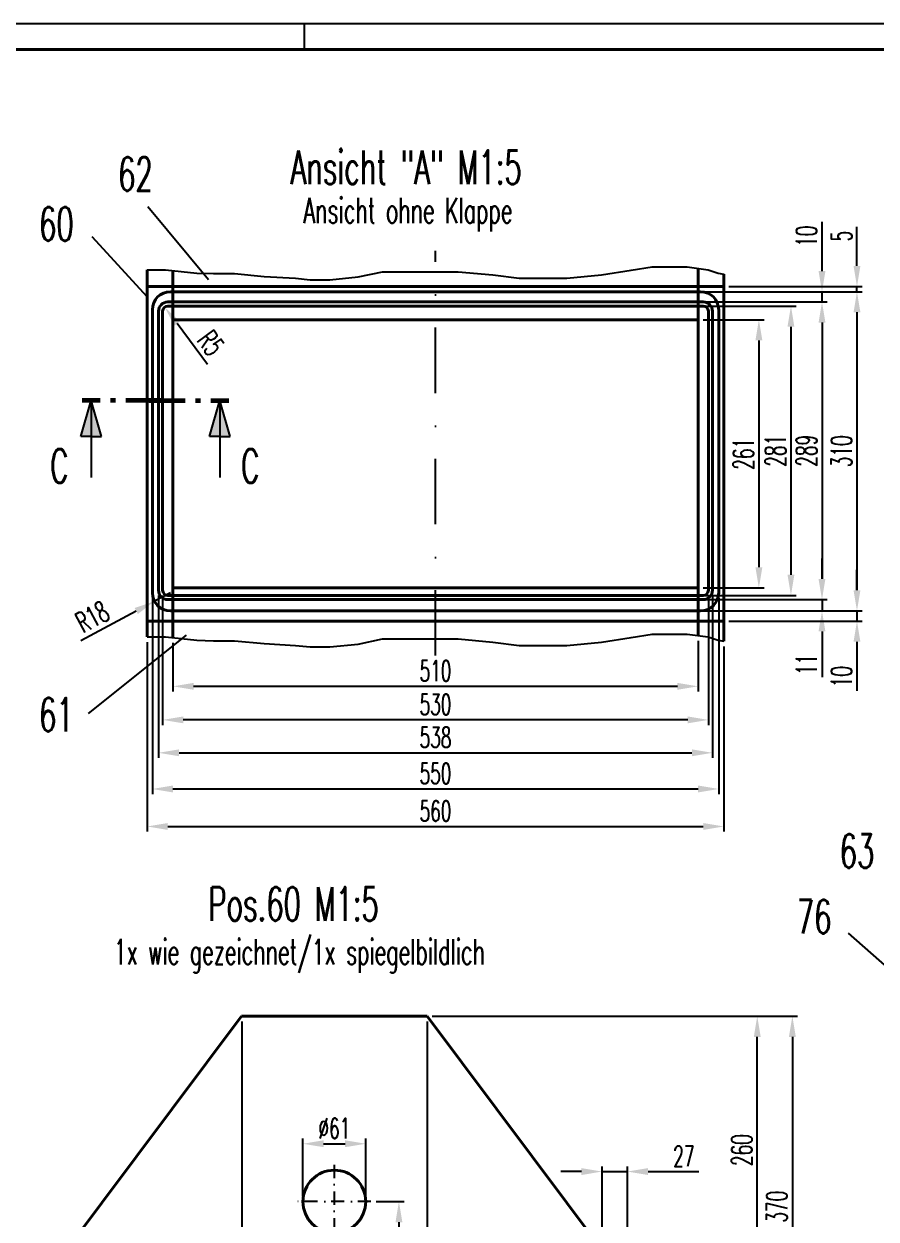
# Model space of a CAD drawing. Extents: x -1561 to -720, y 5788 to 6382.
# Drawn here: x -1205.8 to -1040.3, y 6144.7 to 6376.8 of the extents above; entities that cross this region are included whole.
import ezdxf

# ---------------------------------------------------------------- set-up
doc = ezdxf.new("R2010")
doc.units = 0
doc.linetypes.add('STRICHPUNKT', pattern=[25.4, 12.7, -6.35, 0, -6.35])
doc.layers.get('Defpoints').update_dxf_attribs({"linetype": 'CONTINUOUS'})
for name, color, linetype, lineweight in [('ACHSE', 150, 'STRICHPUNKT', 25), ('BEM', 6, 'CONTINUOUS', 25), ('SCHNITT', 1, 'STRICHPUNKT', 60), ('TEXT_5', 7, 'CONTINUOUS', 40), ('TEXT_7', 1, 'CONTINUOUS', 60), ('VOLL_03', 6, 'CONTINUOUS', 25), ('VOLL_05', 7, 'CONTINUOUS', 40)]:
    doc.layers.add(name, color=color, linetype=linetype, lineweight=lineweight)
doc.layers.add('UMRISS05', color=3, linetype='CONTINUOUS')
doc.styles.add('ROMANS', font='romans.shx', dxfattribs={"width": 0.6, "height": 80})
doc.styles.get("Standard").update_dxf_attribs({"font": 'romans.shx', "width": 0.6})
doc.dimstyles.get("Standard").update_dxf_attribs({"dimtxt": 4, "dimasz": 4, "dimexe": 1, "dimexo": 1, "dimgap": 1, "dimtad": 1, "dimdsep": 46, "dimtxsty": 'Standard', "dimcen": 0, "dimclrd": 256, "dimclre": 256, "dimclrt": 256, "dimazin": 0, "dimtfac": 1, "dimtmove": 0, "dimatfit": 3, "dimfxl": 0, "dimtolj": 1, "dimtzin": 0, "dimarcsym": 0})

# ---------------------------------------------------------------- blocks, each defined once
blk = doc.blocks.new('*D59')
at = {"layer": 'BEM', "lineweight": -2}
for p, q in [((-1050.79, 6269.01), (-1050.79, 6273.01)), ((-1050.79, 6265.01), (-1050.79, 6262.81)), ((-1050.79, 6258.81), (-1050.79, 6249.95))]:
    blk.add_line(p, q, dxfattribs=at)
at = {"layer": 'BEM'}
for points in [[(-1051.46, 6269.01), (-1050.13, 6269.01), (-1050.79, 6265.01)], [(-1051.46, 6258.81), (-1050.13, 6258.81), (-1050.79, 6262.81)]]:
    blk.add_solid(points, dxfattribs=at)
at = {"layer": 'Defpoints', "color": 0}
for p in [(-1050.79, 6265.01), (-1050.79, 6262.81), (-1050.79, 6262.81)]:
    blk.add_point(p, dxfattribs=at)
at = {"layer": 'BEM', "insert": (-1053.79, 6252.38), "char_height": 4, "attachment_point": 5, "rotation": 90}
blk.add_mtext('\\A1;11', dxfattribs=at)
blk = doc.blocks.new('*D58')
at = {"layer": 'BEM', "lineweight": -2}
for p, q in [((-1050.79, 6328.81), (-1050.79, 6338.35)), ((-1060.83, 6324.81), (-1049.79, 6324.81)), ((-1050.79, 6322.81), (-1050.79, 6324.81)), ((-1060.83, 6322.81), (-1049.79, 6322.81)), ((-1050.79, 6318.81), (-1050.79, 6314.81))]:
    blk.add_line(p, q, dxfattribs=at)
at = {"layer": 'BEM'}
for points in [[(-1051.46, 6328.81), (-1050.13, 6328.81), (-1050.79, 6324.81)], [(-1051.46, 6318.81), (-1050.13, 6318.81), (-1050.79, 6322.81)]]:
    blk.add_solid(points, dxfattribs=at)
at = {"layer": 'Defpoints', "color": 0}
for p in [(-1061.83, 6324.81), (-1050.79, 6324.81), (-1061.83, 6322.81)]:
    blk.add_point(p, dxfattribs=at)
at = {"layer": 'BEM', "insert": (-1053.79, 6335.58), "char_height": 4, "attachment_point": 5, "rotation": 90}
blk.add_mtext('\\A1;10', dxfattribs=at)
blk = doc.blocks.new('*D57')
at = {"layer": 'BEM', "lineweight": -2}
for p, q in [((-1151.61, 6149.06), (-1151.61, 6160.29)), ((-1139.41, 6149.06), (-1139.41, 6160.29)), ((-1147.61, 6159.29), (-1143.41, 6159.29))]:
    blk.add_line(p, q, dxfattribs=at)
at = {"layer": 'BEM'}
for points in [[(-1147.61, 6159.96), (-1147.61, 6158.63), (-1151.61, 6159.29)], [(-1143.41, 6159.96), (-1143.41, 6158.63), (-1139.41, 6159.29)]]:
    blk.add_solid(points, dxfattribs=at)
at = {"layer": 'Defpoints', "color": 0}
for p in [(-1139.41, 6159.29), (-1151.61, 6148.06), (-1139.41, 6148.06)]:
    blk.add_point(p, dxfattribs=at)
at = {"layer": 'BEM', "insert": (-1145.51, 6162.29), "char_height": 4, "attachment_point": 5}
blk.add_mtext('\\A1;%%c61', dxfattribs=at)
blk = doc.blocks.new('*D56')
at = {"layer": 'BEM', "lineweight": -2}
for p, q in [((-1137.39, 6148.06), (-1131.97, 6148.06)), ((-1132.97, 6144.06), (-1132.97, 6114.06)), ((-1137.39, 6110.06), (-1131.97, 6110.06))]:
    blk.add_line(p, q, dxfattribs=at)
at = {"layer": 'BEM'}
for points in [[(-1133.63, 6144.06), (-1132.3, 6144.06), (-1132.97, 6148.06)], [(-1133.63, 6114.06), (-1132.3, 6114.06), (-1132.97, 6110.06)]]:
    blk.add_solid(points, dxfattribs=at)
at = {"layer": 'Defpoints', "color": 0}
for p in [(-1138.39, 6148.06), (-1138.39, 6110.06), (-1132.97, 6110.06)]:
    blk.add_point(p, dxfattribs=at)
at = {"layer": 'BEM', "insert": (-1135.97, 6129.06), "char_height": 4, "attachment_point": 5, "rotation": 90}
blk.add_mtext('\\A1;190', dxfattribs=at)
blk = doc.blocks.new('*D13')
at = {"layer": 'BEM', "lineweight": -2}
for p, q in [((-1177.36, 6266.31), (-1180.45, 6264.67)), ((-1194.72, 6257.07), (-1183.98, 6262.79))]:
    blk.add_line(p, q, dxfattribs=at)
at = {"layer": 'BEM'}
blk.add_solid([(-1184.29, 6263.38), (-1183.67, 6262.2), (-1180.45, 6264.67)], dxfattribs=at)
at = {"layer": 'Defpoints', "color": 0}
for p in [(-1180.45, 6264.67), (-1177.36, 6266.31)]:
    blk.add_point(p, dxfattribs=at)
at = {"layer": 'BEM', "insert": (-1192.53, 6261.64), "char_height": 4, "attachment_point": 5, "rotation": 28.0212}
blk.add_mtext('\\A1;R18', dxfattribs=at)
blk = doc.blocks.new('*D12')
at = {"layer": 'BEM', "lineweight": -2}
blk.add_line((-1170.15, 6310.69), (-1176.06, 6318.61), dxfattribs=at)
at = {"layer": 'BEM'}
blk.add_solid([(-1175.53, 6319.01), (-1176.6, 6318.21), (-1178.46, 6321.81)], dxfattribs=at)
at = {"layer": 'Defpoints', "color": 0}
for p in [(-1178.46, 6321.81), (-1177.86, 6321.01)]:
    blk.add_point(p, dxfattribs=at)
at = {"layer": 'BEM', "insert": (-1169.51, 6314.84), "char_height": 4, "attachment_point": 5, "rotation": 306.7516}
blk.add_mtext('\\A1;R5', dxfattribs=at)
blk = doc.blocks.new('*D10')
at = {"layer": 'BEM', "lineweight": -2}
for p, q in [((-1044, 6266.81), (-1044, 6270.81)), ((-1074.36, 6262.81), (-1043, 6262.81)), ((-1044, 6262.81), (-1044, 6260.81)), ((-1068.86, 6260.81), (-1043, 6260.81)), ((-1044, 6256.81), (-1044, 6247.27))]:
    blk.add_line(p, q, dxfattribs=at)
at = {"layer": 'BEM'}
for points in [[(-1044.66, 6266.81), (-1043.33, 6266.81), (-1044, 6262.81)], [(-1044.66, 6256.81), (-1043.33, 6256.81), (-1044, 6260.81)]]:
    blk.add_solid(points, dxfattribs=at)
at = {"layer": 'Defpoints', "color": 0}
for p in [(-1075.36, 6262.81), (-1044, 6262.81), (-1069.86, 6260.81)]:
    blk.add_point(p, dxfattribs=at)
at = {"layer": 'BEM', "insert": (-1047, 6250.04), "char_height": 4, "attachment_point": 5, "rotation": 90}
blk.add_mtext('\\A1;10', dxfattribs=at)
blk = doc.blocks.new('*D9')
at = {"layer": 'BEM', "lineweight": -2}
for p, q in [((-1044, 6329.81), (-1044, 6337.41)), ((-1074.36, 6324.81), (-1043, 6324.81)), ((-1068.86, 6325.81), (-1043, 6325.81)), ((-1044, 6324.81), (-1044, 6325.81)), ((-1044, 6320.81), (-1044, 6316.81))]:
    blk.add_line(p, q, dxfattribs=at)
at = {"layer": 'BEM'}
for points in [[(-1044.66, 6329.81), (-1043.33, 6329.81), (-1044, 6325.81)], [(-1044.66, 6320.81), (-1043.33, 6320.81), (-1044, 6324.81)]]:
    blk.add_solid(points, dxfattribs=at)
at = {"layer": 'Defpoints', "color": 0}
for p in [(-1075.36, 6324.81), (-1069.86, 6325.81), (-1044, 6324.81)]:
    blk.add_point(p, dxfattribs=at)
at = {"layer": 'BEM', "insert": (-1047, 6335.61), "char_height": 4, "attachment_point": 5, "rotation": 90}
blk.add_mtext('\\A1;5', dxfattribs=at)
blk = doc.blocks.new('*D8')
at = {"layer": 'BEM', "lineweight": -2}
for p, q in [((-1181.86, 6256.74), (-1181.86, 6219.93)), ((-1069.86, 6255.91), (-1069.86, 6219.93)), ((-1177.86, 6220.93), (-1073.86, 6220.93))]:
    blk.add_line(p, q, dxfattribs=at)
at = {"layer": 'BEM'}
for points in [[(-1177.86, 6221.59), (-1177.86, 6220.26), (-1181.86, 6220.93)], [(-1073.86, 6221.59), (-1073.86, 6220.26), (-1069.86, 6220.93)]]:
    blk.add_solid(points, dxfattribs=at)
at = {"layer": 'Defpoints', "color": 0}
for p in [(-1181.86, 6257.74), (-1069.86, 6256.91), (-1069.86, 6220.93)]:
    blk.add_point(p, dxfattribs=at)
at = {"layer": 'BEM', "insert": (-1125.86, 6223.93), "char_height": 4, "attachment_point": 5}
blk.add_mtext('\\A1;560', dxfattribs=at)
blk = doc.blocks.new('*D7')
at = {"layer": 'BEM', "lineweight": -2}
for p, q in [((-1074.36, 6324.81), (-1043, 6324.81)), ((-1044, 6320.81), (-1044, 6266.81)), ((-1074.36, 6262.81), (-1043, 6262.81))]:
    blk.add_line(p, q, dxfattribs=at)
at = {"layer": 'BEM'}
for points in [[(-1044.66, 6320.81), (-1043.33, 6320.81), (-1044, 6324.81)], [(-1044.66, 6266.81), (-1043.33, 6266.81), (-1044, 6262.81)]]:
    blk.add_solid(points, dxfattribs=at)
at = {"layer": 'Defpoints', "color": 0}
for p in [(-1075.36, 6324.81), (-1075.36, 6262.81), (-1044, 6262.81)]:
    blk.add_point(p, dxfattribs=at)
at = {"layer": 'BEM', "insert": (-1047, 6293.81), "char_height": 4, "attachment_point": 5, "rotation": 90}
blk.add_mtext('\\A1;310', dxfattribs=at)
blk = doc.blocks.new('*D6')
at = {"layer": 'BEM', "lineweight": -2}
for p, q in [((-1180.86, 6265.31), (-1180.86, 6227.21)), ((-1070.86, 6265.31), (-1070.86, 6227.21)), ((-1176.86, 6228.21), (-1074.86, 6228.21))]:
    blk.add_line(p, q, dxfattribs=at)
at = {"layer": 'BEM'}
for points in [[(-1176.86, 6228.88), (-1176.86, 6227.54), (-1180.86, 6228.21)], [(-1074.86, 6228.88), (-1074.86, 6227.54), (-1070.86, 6228.21)]]:
    blk.add_solid(points, dxfattribs=at)
at = {"layer": 'Defpoints', "color": 0}
for p in [(-1180.86, 6266.31), (-1070.86, 6266.31), (-1070.86, 6228.21)]:
    blk.add_point(p, dxfattribs=at)
at = {"layer": 'BEM', "insert": (-1125.86, 6231.21), "char_height": 4, "attachment_point": 5}
blk.add_mtext('\\A1;550', dxfattribs=at)
blk = doc.blocks.new('*D5')
at = {"layer": 'BEM', "lineweight": -2}
for p, q in [((-1073.86, 6322.81), (-1049.79, 6322.81)), ((-1050.79, 6318.81), (-1050.79, 6269.01)), ((-1073.86, 6265.01), (-1049.79, 6265.01))]:
    blk.add_line(p, q, dxfattribs=at)
at = {"layer": 'BEM'}
for points in [[(-1051.46, 6318.81), (-1050.13, 6318.81), (-1050.79, 6322.81)], [(-1051.46, 6269.01), (-1050.13, 6269.01), (-1050.79, 6265.01)]]:
    blk.add_solid(points, dxfattribs=at)
at = {"layer": 'Defpoints', "color": 0}
for p in [(-1074.86, 6322.81), (-1074.86, 6265.01), (-1050.79, 6265.01)]:
    blk.add_point(p, dxfattribs=at)
at = {"layer": 'BEM', "insert": (-1053.79, 6293.91), "char_height": 4, "attachment_point": 5, "rotation": 90}
blk.add_mtext('\\A1;289', dxfattribs=at)
blk = doc.blocks.new('*D4')
at = {"layer": 'BEM', "lineweight": -2}
for p, q in [((-1073.86, 6322.01), (-1055.82, 6322.01)), ((-1056.82, 6318.01), (-1056.82, 6269.81)), ((-1073.86, 6265.81), (-1055.82, 6265.81))]:
    blk.add_line(p, q, dxfattribs=at)
at = {"layer": 'BEM'}
for points in [[(-1057.49, 6318.01), (-1056.16, 6318.01), (-1056.82, 6322.01)], [(-1057.49, 6269.81), (-1056.16, 6269.81), (-1056.82, 6265.81)]]:
    blk.add_solid(points, dxfattribs=at)
at = {"layer": 'Defpoints', "color": 0}
for p in [(-1074.86, 6322.01), (-1074.86, 6265.81), (-1056.82, 6265.81)]:
    blk.add_point(p, dxfattribs=at)
at = {"layer": 'BEM', "insert": (-1059.82, 6293.91), "char_height": 4, "attachment_point": 5, "rotation": 90}
blk.add_mtext('\\A1;281', dxfattribs=at)
blk = doc.blocks.new('*D3')
at = {"layer": 'BEM', "lineweight": -2}
for p, q in [((-1073.86, 6319.36), (-1062.05, 6319.36)), ((-1063.05, 6315.36), (-1063.05, 6271.28)), ((-1073.86, 6267.28), (-1062.05, 6267.28))]:
    blk.add_line(p, q, dxfattribs=at)
at = {"layer": 'BEM'}
for points in [[(-1063.72, 6315.36), (-1062.38, 6315.36), (-1063.05, 6319.36)], [(-1063.72, 6271.28), (-1062.38, 6271.28), (-1063.05, 6267.28)]]:
    blk.add_solid(points, dxfattribs=at)
at = {"layer": 'Defpoints', "color": 0}
for p in [(-1074.86, 6319.36), (-1074.86, 6267.28), (-1063.05, 6267.28)]:
    blk.add_point(p, dxfattribs=at)
at = {"layer": 'BEM', "insert": (-1066.05, 6293.32), "char_height": 4, "attachment_point": 5, "rotation": 90}
blk.add_mtext('\\A1;261', dxfattribs=at)
blk = doc.blocks.new('*D2')
at = {"layer": 'BEM', "lineweight": -2}
for p, q in [((-1179.66, 6265.81), (-1179.66, 6234.24)), ((-1072.06, 6265.81), (-1072.06, 6234.24)), ((-1175.66, 6235.24), (-1076.06, 6235.24))]:
    blk.add_line(p, q, dxfattribs=at)
at = {"layer": 'BEM'}
for points in [[(-1175.66, 6235.9), (-1175.66, 6234.57), (-1179.66, 6235.24)], [(-1076.06, 6235.9), (-1076.06, 6234.57), (-1072.06, 6235.24)]]:
    blk.add_solid(points, dxfattribs=at)
at = {"layer": 'Defpoints', "color": 0}
for p in [(-1179.66, 6266.81), (-1072.06, 6266.81), (-1072.06, 6235.24)]:
    blk.add_point(p, dxfattribs=at)
at = {"layer": 'BEM', "insert": (-1125.86, 6238.24), "char_height": 4, "attachment_point": 5}
blk.add_mtext('\\A1;538', dxfattribs=at)
blk = doc.blocks.new('*D1')
at = {"layer": 'BEM', "lineweight": -2}
for p, q in [((-1178.86, 6265.81), (-1178.86, 6240.63)), ((-1072.86, 6265.81), (-1072.86, 6240.63)), ((-1076.86, 6241.63), (-1174.86, 6241.63))]:
    blk.add_line(p, q, dxfattribs=at)
at = {"layer": 'BEM'}
for points in [[(-1174.86, 6242.3), (-1174.86, 6240.97), (-1178.86, 6241.63)], [(-1076.86, 6242.3), (-1076.86, 6240.97), (-1072.86, 6241.63)]]:
    blk.add_solid(points, dxfattribs=at)
at = {"layer": 'Defpoints', "color": 0}
for p in [(-1178.86, 6266.81), (-1072.86, 6266.81), (-1178.86, 6241.63)]:
    blk.add_point(p, dxfattribs=at)
at = {"layer": 'BEM', "insert": (-1125.86, 6244.63), "char_height": 4, "attachment_point": 5}
blk.add_mtext('\\A1;530', dxfattribs=at)
blk = doc.blocks.new('*D0')
at = {"layer": 'BEM', "lineweight": -2}
for p, q in [((-1176.86, 6256.59), (-1176.86, 6247.15)), ((-1074.86, 6257), (-1074.86, 6247.15)), ((-1172.86, 6248.15), (-1078.86, 6248.15))]:
    blk.add_line(p, q, dxfattribs=at)
at = {"layer": 'BEM'}
for points in [[(-1172.86, 6248.81), (-1172.86, 6247.48), (-1176.86, 6248.15)], [(-1078.86, 6248.81), (-1078.86, 6247.48), (-1074.86, 6248.15)]]:
    blk.add_solid(points, dxfattribs=at)
at = {"layer": 'Defpoints', "color": 0}
for p in [(-1176.86, 6257.59), (-1074.86, 6258), (-1074.86, 6248.15)]:
    blk.add_point(p, dxfattribs=at)
at = {"layer": 'BEM', "insert": (-1125.86, 6251.15), "char_height": 4, "attachment_point": 5}
blk.add_mtext('\\A1;510', dxfattribs=at)
blk = doc.blocks.new('*D143')
at = {"layer": 'BEM', "lineweight": -2}
for p, q in [((-1126.51, 6184.06), (-1062.37, 6184.06)), ((-1063.37, 6136.06), (-1063.37, 6180.06)), ((-1087.51, 6132.06), (-1062.37, 6132.06))]:
    blk.add_line(p, q, dxfattribs=at)
at = {"layer": 'BEM'}
for points in [[(-1064.03, 6180.06), (-1062.7, 6180.06), (-1063.37, 6184.06)], [(-1064.03, 6136.06), (-1062.7, 6136.06), (-1063.37, 6132.06)]]:
    blk.add_solid(points, dxfattribs=at)
at = {"layer": 'Defpoints', "color": 0}
for p in [(-1127.51, 6184.06), (-1063.37, 6184.06), (-1088.51, 6132.06)]:
    blk.add_point(p, dxfattribs=at)
at = {"layer": 'BEM', "insert": (-1066.37, 6158.06), "char_height": 4, "attachment_point": 5, "rotation": 90}
blk.add_mtext('\\A1;260', dxfattribs=at)
blk = doc.blocks.new('*D141')
at = {"layer": 'BEM', "lineweight": -2}
for p, q in [((-1163.51, 6183.06), (-1163.51, 6102.69)), ((-1202.51, 6109.06), (-1202.51, 6102.69)), ((-1198.51, 6103.69), (-1167.51, 6103.69))]:
    blk.add_line(p, q, dxfattribs=at)
at = {"layer": 'BEM'}
for points in [[(-1198.51, 6104.35), (-1198.51, 6103.02), (-1202.51, 6103.69)], [(-1167.51, 6104.35), (-1167.51, 6103.02), (-1163.51, 6103.69)]]:
    blk.add_solid(points, dxfattribs=at)
at = {"layer": 'Defpoints', "color": 0}
for p in [(-1163.51, 6184.06), (-1202.51, 6110.06), (-1163.51, 6103.69)]:
    blk.add_point(p, dxfattribs=at)
at = {"layer": 'BEM', "insert": (-1183.01, 6106.69), "char_height": 4, "attachment_point": 5}
blk.add_mtext('\\A1;195', dxfattribs=at)
blk = doc.blocks.new('*D140')
at = {"layer": 'BEM', "lineweight": -2}
for p, q in [((-1127.51, 6183.06), (-1127.51, 6094.93)), ((-1093.51, 6109.06), (-1093.51, 6094.93)), ((-1097.51, 6095.93), (-1123.51, 6095.93))]:
    blk.add_line(p, q, dxfattribs=at)
at = {"layer": 'BEM'}
for points in [[(-1123.51, 6096.59), (-1123.51, 6095.26), (-1127.51, 6095.93)], [(-1097.51, 6096.59), (-1097.51, 6095.26), (-1093.51, 6095.93)]]:
    blk.add_solid(points, dxfattribs=at)
at = {"layer": 'Defpoints', "color": 0}
for p in [(-1127.51, 6184.06), (-1093.51, 6110.06), (-1127.51, 6095.93)]:
    blk.add_point(p, dxfattribs=at)
at = {"layer": 'BEM', "insert": (-1110.51, 6098.93), "char_height": 4, "attachment_point": 5}
blk.add_mtext('\\A1;170', dxfattribs=at)
blk = doc.blocks.new('*D137')
at = {"layer": 'BEM', "lineweight": -2}
for p, q in [((-1093.51, 6129.46), (-1093.51, 6154.89)), ((-1088.58, 6133.16), (-1088.58, 6154.89)), ((-1097.51, 6153.89), (-1101.51, 6153.89)), ((-1093.51, 6153.89), (-1088.58, 6153.89)), ((-1084.58, 6153.89), (-1074.7, 6153.89))]:
    blk.add_line(p, q, dxfattribs=at)
at = {"layer": 'BEM'}
for points in [[(-1097.51, 6154.56), (-1097.51, 6153.22), (-1093.51, 6153.89)], [(-1084.58, 6154.56), (-1084.58, 6153.22), (-1088.58, 6153.89)]]:
    blk.add_solid(points, dxfattribs=at)
at = {"layer": 'Defpoints', "color": 0}
for p in [(-1088.58, 6153.89), (-1088.58, 6132.16), (-1093.51, 6128.46)]:
    blk.add_point(p, dxfattribs=at)
at = {"layer": 'BEM', "insert": (-1077.64, 6156.89), "char_height": 4, "attachment_point": 5}
blk.add_mtext('\\A1;27', dxfattribs=at)
blk = doc.blocks.new('*D136')
at = {"layer": 'BEM', "lineweight": -2}
for p, q in [((-1126.51, 6184.06), (-1055.55, 6184.06)), ((-1056.55, 6180.06), (-1056.55, 6114.06)), ((-1092.51, 6110.06), (-1055.55, 6110.06))]:
    blk.add_line(p, q, dxfattribs=at)
at = {"layer": 'BEM'}
for points in [[(-1057.22, 6180.06), (-1055.88, 6180.06), (-1056.55, 6184.06)], [(-1057.22, 6114.06), (-1055.88, 6114.06), (-1056.55, 6110.06)]]:
    blk.add_solid(points, dxfattribs=at)
at = {"layer": 'Defpoints', "color": 0}
for p in [(-1127.51, 6184.06), (-1093.51, 6110.06), (-1056.55, 6110.06)]:
    blk.add_point(p, dxfattribs=at)
at = {"layer": 'BEM', "insert": (-1059.55, 6147.06), "char_height": 4, "attachment_point": 5, "rotation": 90}
blk.add_mtext('\\A1;370', dxfattribs=at)

msp = doc.modelspace()

# ---------------------------------------------------------------- linework, layer by layer
at = {"layer": 'ACHSE'}
msp.add_line((-1125.8595, 6254.1292), (-1125.8595, 6332.7387), dxfattribs=at)
at = {"layer": 'ACHSE', "ltscale": 0.2}
for p, q in [((-1145.5127, 6155.1791), (-1145.5127, 6140.9404)), ((-1138.3933, 6148.0597), (-1152.6321, 6148.0597))]:
    msp.add_line(p, q, dxfattribs=at)
at = {"layer": 'BEM'}
for p, q in [((-1169.975, 6327.114), (-1181.7373, 6341.2846)), ((-1181.8181, 6323.7484), (-1192.5677, 6335.4903)), ((-1174.2917, 6258.0729), (-1193.3132, 6242.8726)), ((-1028.1346, 6184.7079), (-1045.6341, 6200.1787))]:
    msp.add_line(p, q, dxfattribs=at)
for points in [[(-1181.8595, 6329.0605), (-1178.3073, 6329.0605), (-1172.193, 6328.4217), (-1168.999, 6328.3305), (-1164.8924, 6328.3305), (-1159.1431, 6327.783), (-1153.0288, 6327.418), (-1150.1998, 6327.1443), (-1146.367, 6327.1443), (-1140.8915, 6327.6918), (-1136.1461, 6328.6955), (-1130.0318, 6328.6955), (-1126.199, 6328.6955), (-1121.4536, 6328.6955), (-1114.7005, 6328.0568), (-1109.59, 6327.418), (-1105.4834, 6327.418), (-1100.373, 6327.418), (-1093.6199, 6328.0568), (-1087.8706, 6328.9692), (-1083.764, 6329.6079), (-1080.57, 6329.6079), (-1077.0109, 6329.6079), (-1072.9043, 6329.0605), (-1070.9879, 6328.4217), (-1069.8595, 6328.2337)], [(-1181.8595, 6257.7405), (-1178.3073, 6257.7405), (-1172.193, 6257.1018), (-1168.999, 6257.0105), (-1164.8924, 6257.0105), (-1159.1431, 6256.4631), (-1153.0288, 6256.0981), (-1150.1998, 6255.8244), (-1146.367, 6255.8244), (-1140.8915, 6256.3718), (-1136.1461, 6257.3755), (-1130.0318, 6257.3755), (-1126.199, 6257.3755), (-1121.4536, 6257.3755), (-1114.7005, 6256.7368), (-1109.59, 6256.0981), (-1105.4834, 6256.0981), (-1100.373, 6256.0981), (-1093.6199, 6256.7368), (-1087.8706, 6257.6493), (-1083.764, 6258.288), (-1080.57, 6258.288), (-1077.0109, 6258.288), (-1072.9043, 6257.7405), (-1070.9879, 6257.1018), (-1069.8595, 6256.9137)]]:
    msp.add_lwpolyline(points, dxfattribs=at)
at = {"layer": 'SCHNITT'}
for p, q in [((-1191.0001, 6303.6981), (-1194.5001, 6303.6981)), ((-1188.0001, 6303.6981), (-1189.0001, 6303.6981)), ((-1179.0001, 6303.6981), (-1186.0001, 6303.6981)), ((-1181.4909, 6303.6981), (-1174.4909, 6303.6981)), ((-1172.4909, 6303.6981), (-1171.4909, 6303.6981)), ((-1169.4909, 6303.6981), (-1165.9909, 6303.6981))]:
    msp.add_line(p, q, dxfattribs=at)
at = {"layer": 'UMRISS05'}
for p, q in [((-1194.7501, 6296.6981), (-1192.7501, 6303.6981)), ((-1192.7501, 6303.6981), (-1192.7501, 6288.6981)), ((-1190.7501, 6296.6981), (-1192.7501, 6303.6981)), ((-1169.7409, 6296.6981), (-1167.7409, 6303.6981)), ((-1165.7409, 6296.6981), (-1167.7409, 6303.6981)), ((-1167.7409, 6303.6981), (-1167.7409, 6288.6981)), ((-1192.7501, 6296.6981), (-1194.7501, 6296.6981)), ((-1192.7501, 6296.6981), (-1190.7501, 6296.6981)), ((-1167.7409, 6296.6981), (-1169.7409, 6296.6981)), ((-1167.7409, 6296.6981), (-1165.7409, 6296.6981))]:
    msp.add_line(p, q, dxfattribs=at)
for points in [[(-1190.7501, 6296.6981), (-1194.7501, 6296.6981), (-1192.7501, 6303.6981)], [(-1169.7409, 6296.6981), (-1165.7409, 6296.6981), (-1167.7409, 6303.6981)]]:
    msp.add_solid(points, dxfattribs=at)
at = {"layer": 'VOLL_03', "ltscale": 0.8}
for p, q in [((-725.3783, 6376.8285), (-1556.3783, 6376.8285)), ((-1151.3783, 6376.8285), (-1151.3783, 6371.8285))]:
    msp.add_line(p, q, dxfattribs=at)
at = {"layer": 'VOLL_05', "ltscale": 0.8}
msp.add_line((-730.3783, 6371.8285), (-1551.3783, 6371.8285), dxfattribs=at)
at = {"layer": 'VOLL_05'}
for p, q in [((-1181.8595, 6257.7405), (-1181.8595, 6329.0605)), ((-1074.8595, 6258.0012), (-1074.8595, 6329.3211)), ((-1176.8595, 6257.5893), (-1176.8595, 6328.9092)), ((-1069.8595, 6256.9137), (-1069.8595, 6328.2337)), ((-1181.8595, 6325.8114), (-1069.8595, 6325.8114)), ((-1177.3595, 6324.8114), (-1074.3595, 6324.8114)), ((-1177.8595, 6322.8114), (-1073.8595, 6322.8114)), ((-1180.8595, 6266.3114), (-1180.8595, 6321.3114)), ((-1179.6595, 6266.8114), (-1179.6595, 6321.0114)), ((-1178.8595, 6266.8114), (-1178.8595, 6321.0114)), ((-1177.8595, 6322.0114), (-1073.8595, 6322.0114)), ((-1072.8595, 6266.8114), (-1072.8595, 6321.0114)), ((-1072.0595, 6266.8114), (-1072.0595, 6321.0114)), ((-1070.8595, 6321.3114), (-1070.8595, 6266.3114)), ((-1176.8595, 6319.3614), (-1074.8595, 6319.3614)), ((-1176.8595, 6267.278), (-1074.8595, 6267.278)), ((-1177.8595, 6265.8114), (-1073.8595, 6265.8114)), ((-1177.8595, 6265.0114), (-1073.8595, 6265.0114)), ((-1074.3595, 6262.8114), (-1177.3595, 6262.8114)), ((-1069.8595, 6260.8114), (-1181.8595, 6260.8114)), ((-1202.5127, 6132.0597), (-1163.5127, 6184.0597)), ((-1127.5127, 6184.0597), (-1163.5127, 6184.0597)), ((-1127.5127, 6184.0597), (-1088.5127, 6132.0597))]:
    msp.add_line(p, q, dxfattribs=at)
msp.add_circle((-1145.5127, 6148.0597), 6.1, dxfattribs=at)
for centre, radius, start, end in [((-1177.3595, 6321.3114), 3.5, 90, 180), ((-1074.3595, 6321.3114), 3.5, 0, 90), ((-1177.8595, 6321.0114), 1.8, 90, 180), ((-1073.8595, 6321.0114), 1.8, 0, 90), ((-1177.8595, 6321.0114), 1, 90, 180), ((-1073.8595, 6321.0114), 1, 0, 90), ((-1177.8595, 6266.8114), 1.8, 180, 270), ((-1177.8595, 6266.8114), 1, 180, 270), ((-1073.8595, 6266.8114), 1.8, 270, 0), ((-1073.8595, 6266.8114), 1, 270, 0), ((-1177.3595, 6266.3114), 3.5, 180, 270), ((-1074.3595, 6266.3114), 3.5, 270, 0)]:
    msp.add_arc(centre, radius, start, end, dxfattribs=at)

# ---------------------------------------------------------------- texts
at = {"layer": 'TEXT_5', "style": 'ROMANS', "width": 0.6}
for s, p in [('Ansicht ohne Klappe', (-1151.4895, 6338.1362)), ('1x wie gezeichnet/1x spiegelbildlich', (-1188.3379, 6194.1211))]:
    msp.add_text(s, height=4.900805, dxfattribs=at).set_placement(p)
at = {"layer": 'TEXT_7', "style": 'ROMANS', "width": 0.6}
for s, height, p in [('Ansicht "A" M1:5', 6.534407, (-1153.9804, 6345.7271)), ('62', 6.53441, (-1187.4973, 6344.3877)), ('60', 6.53441, (-1202.8462, 6334.6951)), ('C', 6.5344, (-1200.6959, 6287.6981)), ('C', 6.5344, (-1163.6207, 6287.6981)), ('61', 6.53441, (-1202.8462, 6239.3754)), ('63', 6.53441, (-1047.3442, 6212.8845)), ('Pos.60 M1:5', 6.534407, (-1169.9828, 6202.6156)), ('76', 6.53441, (-1055.6688, 6200.1351))]:
    msp.add_text(s, height=height, dxfattribs=at).set_placement(p)

# ---------------------------------------------------------------- dimensions: what is measured, and where the dimension line sits
at = {"layer": 'BEM'}
for base, p1, p2, picture, middle in [((-1050.7932, 6324.8114), (-1061.8264, 6322.8114), (-1061.8264, 6324.8114), '*D58', (-1053.7932, 6335.5828)), ((-1043.9958, 6262.8114), (-1075.3595, 6324.8114), (-1075.3595, 6262.8114), '*D7', (-1046.9958, 6293.8114)), ((-1050.7932, 6265.0114), (-1074.8595, 6322.8114), (-1074.8595, 6265.0114), '*D5', (-1053.7932, 6293.9114)), ((-1056.8229, 6265.8114), (-1074.8595, 6322.0114), (-1074.8595, 6265.8114), '*D4', (-1059.8229, 6293.9114)), ((-1050.7932, 6262.8114), (-1050.7932, 6265.0114), (-1050.7932, 6262.8114), '*D59', (-1053.7932, 6252.3828)), ((-1056.5487, 6110.0597), (-1127.5127, 6184.0597), (-1093.5127, 6110.0597), '*D136', (-1059.5487, 6147.0597)), ((-1132.9658, 6110.0597), (-1138.3933, 6148.0597), (-1138.3933, 6110.0597), '*D56', (-1135.9658, 6129.0597))]:
    dim = msp.add_linear_dim(base=base, p1=p1, p2=p2, angle=90, dimstyle='Standard', override={"dimlfac": 5}, dxfattribs=at)
    dim.commit()
    dim.dimension.update_dxf_attribs({"geometry": picture, "text_midpoint": middle})
for base, p1, p2, picture, middle in [((-1043.9958, 6324.8114), (-1069.8595, 6325.8114), (-1075.3595, 6324.8114), '*D9', (-1043.9958, 6335.6114)), ((-1043.9958, 6262.8114), (-1069.8595, 6260.8114), (-1075.3595, 6262.8114), '*D10', (-1043.9958, 6250.0399))]:
    dim = msp.add_linear_dim(base=base, p1=p1, p2=p2, angle=90, dimstyle='Standard', override={"dimlfac": 5}, dxfattribs=at)
    dim.commit()
    dim.dimension.update_dxf_attribs({"geometry": picture, "text_midpoint": middle, "dimtype": 128})
dim = msp.add_radius_dim(center=(-1177.8595, 6321.0114), mpoint=(-1178.4579, 6321.8126), dimstyle='Standard', override={"dimlfac": 5, "dimtmove": 1}, dxfattribs=at)
dim.commit()
dim.dimension.update_dxf_attribs({"geometry": '*D12', "text_midpoint": (-1171.9103, 6313.0448), "dimtype": 132})
for base, p1, p2, text, picture, middle in [((-1063.0501, 6267.278), (-1074.8595, 6319.3614), (-1074.8595, 6267.278), '261', '*D3', (-1066.0501, 6293.3197)), ((-1063.3665, 6184.0597), (-1088.5112, 6132.0577), (-1127.5127, 6184.0597), '260', '*D143', (-1066.3665, 6158.0587))]:
    dim = msp.add_linear_dim(base=base, p1=p1, p2=p2, angle=90, text=text, dimstyle='Standard', override={"dimlfac": 5}, dxfattribs=at)
    dim.commit()
    dim.dimension.update_dxf_attribs({"geometry": picture, "text_midpoint": middle})
for base, p1, p2, picture, middle in [((-1072.0595, 6235.2374), (-1179.6595, 6266.8114), (-1072.0595, 6266.8114), '*D2', (-1125.8595, 6238.2374)), ((-1178.8595, 6241.634), (-1072.8595, 6266.8114), (-1178.8595, 6266.8114), '*D1', (-1125.8595, 6244.634)), ((-1070.8595, 6228.2103), (-1180.8595, 6266.3114), (-1070.8595, 6266.3114), '*D6', (-1125.8595, 6231.2103)), ((-1069.8595, 6220.9251), (-1181.8595, 6257.7405), (-1069.8595, 6256.9137), '*D8', (-1125.8595, 6223.9251)), ((-1074.8595, 6248.1456), (-1176.8595, 6257.5893), (-1074.8595, 6258.0012), '*D0', (-1125.8595, 6251.1456)), ((-1163.5127, 6103.6877), (-1202.5127, 6110.0597), (-1163.5127, 6184.0597), '*D141', (-1183.0127, 6106.6877)), ((-1127.5127, 6095.9281), (-1093.5127, 6110.0597), (-1127.5127, 6184.0597), '*D140', (-1110.5127, 6098.9281))]:
    dim = msp.add_linear_dim(base=base, p1=p1, p2=p2, dimstyle='Standard', override={"dimlfac": 5}, dxfattribs=at)
    dim.commit()
    dim.dimension.update_dxf_attribs({"geometry": picture, "text_midpoint": middle})
dim = msp.add_radius_dim(center=(-1177.3595, 6266.3114), mpoint=(-1180.4493, 6264.6671), text='R18', dimstyle='Standard', override={"dimlfac": 5, "dimtmove": 1}, dxfattribs=at)
dim.commit()
dim.dimension.update_dxf_attribs({"geometry": '*D13', "text_midpoint": (-1192.5276, 6261.6375)})
for base, p1, p2, text, picture, middle in [((-1139.4127, 6159.2937), (-1151.6127, 6148.0597), (-1139.4127, 6148.0597), '%%c<>', '*D57', (-1145.5127, 6162.2937)), ((-1088.5847, 6153.8886), (-1093.5127, 6128.4597), (-1088.5847, 6132.1558), '27', '*D137', (-1077.6418, 6156.8886))]:
    dim = msp.add_linear_dim(base=base, p1=p1, p2=p2, text=text, dimstyle='Standard', override={"dimlfac": 5}, dxfattribs=at)
    dim.commit()
    dim.dimension.update_dxf_attribs({"geometry": picture, "text_midpoint": middle})

doc.saveas('drawing.dxf')
